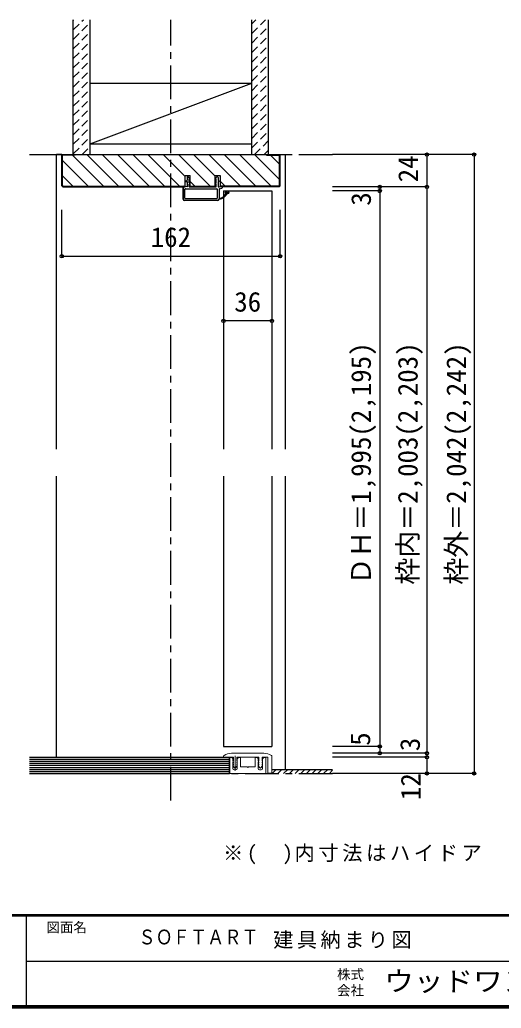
# Model space of a CAD drawing. Units: millimetres at full size, sheet at 1:5; details may follow other scales. Extents: x -973 to 977, y -718 to 696.
# Drawn here: x -3 to 354, y -701 to 32 of the extents above; entities that cross this region are included whole.
import ezdxf
from ezdxf.enums import TextEntityAlignment as Align

# ---------------------------------------------------------------- set-up
doc = ezdxf.new("R2010")
doc.units = ezdxf.units.MM
doc.header["$LTSCALE"] = 5
doc.header["$PDMODE"] = 32
doc.header["$PDSIZE"] = 2.5
doc.linetypes.add('CHAIN1', pattern=[8, 5, -1, 1, -1])
doc.linetypes.add('DASHED1', pattern=[1.8, 1.2, -0.6])
for name, color, linetype in [('0-0_補助線', 7, 'Continuous'), ('0-1_通り芯', 4, 'CHAIN1'), ('0-3_仕上', 7, 'Continuous'), ('0-4_枠', 3, 'Continuous'), ('0-6_扉', 6, 'Continuous'), ('0-A_文字', 3, 'Continuous'), ('0-B_寸法', 7, 'Continuous'), ('0-C_ﾊｯﾁ', 4, 'DASHED1'), ('F-0_補助線', 7, 'Continuous'), ('F-1_通り芯', 6, 'Continuous'), ('F-A_文字', 7, 'Continuous')]:
    doc.layers.add(name, color=color, linetype=linetype)
doc.layers.add('0-7_金物', color=7, linetype='Continuous', lineweight=18)
doc.styles.add('HGP明朝B', font='')
doc.styles.add('ＭＳ ゴシック', font='')
doc.styles.get('HGP明朝B').set_extended_font_data('HGP明朝B')
doc.styles.get('ＭＳ ゴシック').set_extended_font_data('MS Gothic')

# ---------------------------------------------------------------- blocks, each defined once
blk = doc.blocks.new('2')
at = {"layer": '0-0_補助線'}
for p, q in [((-9.846, -9.622), (-9.846, 15.078)), ((-8.846, 16.078), (0.354, 16.078)), ((-8.846, 15.878), (0.637, 15.878)), ((-8.146, 14.678), (-1.546, 14.678)), ((-8.446, 14.378), (-8.446, -8.922)), ((-1.246, 14.378), (-1.246, -8.922)), ((0.154, 11.653), (2.154, 11.653)), ((0.154, 11.653), (0.154, -8.497)), ((2.154, 10.953), (2.154, 11.653)), ((3.154, 11.653), (2.512, 10.83)), ((3.154, 11.653), (6.154, 11.653)), ((4.154, 13.753), (4.154, 13.053)), ((5.154, 13.053), (4.512, 13.876)), ((7.154, 13.053), (5.154, 13.053)), ((6.154, 10.953), (6.154, 11.653)), ((7.558, 12.258), (6.516, 10.835)), ((-1.48, -10.622), (-8.846, -10.622)), ((-1.546, -9.222), (-8.146, -9.222)), ((-1.189, -10.85), (-0.732, -12.694)), ((0.354, -12.922), (-0.441, -12.922)), ((0.154, -8.497), (2.154, -8.497)), ((4.154, -9.897), (0.154, -9.897)), ((0.154, -9.897), (0.154, -10.622)), ((0.154, -10.622), (0.645, -12.548)), ((2.154, -7.797), (2.154, -8.497)), ((3.154, -8.497), (2.512, -7.674)), ((3.154, -8.497), (6.154, -8.497)), ((4.154, -10.597), (4.154, -9.897)), ((5.154, -9.897), (4.512, -10.72)), ((7.154, -9.897), (5.154, -9.897)), ((6.154, -7.797), (6.154, -8.497)), ((7.558, -9.101), (6.516, -7.679))]:
    blk.add_line(p, q, dxfattribs=at)
for points in [[(-9.646, 15.078), (-9.646, -9.622), (-9.846, -9.622)], [(4.154, 13.053), (0.154, 13.053), (0.649, 15.723)]]:
    blk.add_lwpolyline(points, dxfattribs=at)
for centre, radius, start, end in [((-8.846, 15.078), 1, 90, 180), ((-8.846, 15.078), 0.8, 90, 180), ((-8.146, 14.378), 0.3, 90, 180), ((-1.546, 14.378), 0.3, 0, 90), ((0.354, 15.778), 0.3, 349.49875, 90), ((2.354, 10.953), 0.2, 180, 322.03043), ((4.354, 13.753), 0.2, 37.96957, 180), ((6.354, 10.953), 0.2, 180, 323.78053), ((7.154, 12.553), 0.5, 323.78053, 90), ((-8.846, -9.622), 1, 180, 270), ((-2.846, -10.72), 6, 179.06153, 259.29815), ((-8.146, -8.922), 0.3, 180, 270), ((-2.846, -10.72), 5.3, 178.93757, 259.29815), ((-1.546, -8.922), 0.3, 270, 0), ((-1.48, -10.922), 0.3, 13.9282, 90), ((-0.441, -12.622), 0.3, 193.9282, 270), ((0.354, -12.622), 0.3, 270, 14.29438), ((2.354, -7.797), 0.2, 37.96957, 180), ((4.354, -10.597), 0.2, 180, 322.03043), ((6.354, -7.797), 0.2, 36.21947, 180), ((7.154, -9.397), 0.5, 270, 36.21947), ((-3.896, -16.272), 0.35, 259.29815, 79.29815)]:
    blk.add_arc(centre, radius, start, end, dxfattribs=at)
blk.add_point((-3.896, -16.622), dxfattribs=at)

msp = doc.modelspace()

# ---------------------------------------------------------------- linework, layer by layer
at = {"layer": '0-1_通り芯'}
for p, q in [((109.153, -546.667), (109.153, 32.333)), ((4.153, -67.667), (229.153, -67.667)), ((4.153, -526.667), (231.51, -526.667))]:
    msp.add_line(p, q, dxfattribs=at)
at = {"layer": '0-3_仕上', "color": 2}
for p, q in [((36.653, -67.667), (36.653, 32.333)), ((49.153, -67.667), (49.153, 32.333)), ((169.153, -67.667), (169.153, 32.333)), ((181.653, -67.667), (181.653, 32.333)), ((4.153, -514.667), (152.653, -514.667)), ((152.653, -526.667), (152.653, -514.667)), ((4.153, -526.667), (152.653, -526.667))]:
    msp.add_line(p, q, dxfattribs=at)
at = {"layer": '0-3_仕上'}
for p, q in [((49.153, -59.667), (169.153, -14.667)), ((4.153, -516.167), (152.653, -516.167)), ((4.153, -517.667), (152.653, -517.667)), ((4.153, -519.167), (152.653, -519.167)), ((4.153, -520.667), (152.653, -520.667)), ((4.153, -522.167), (152.653, -522.167)), ((4.153, -523.667), (152.653, -523.667)), ((4.153, -525.167), (152.653, -525.167)), ((184.153, -523.667), (229.153, -523.667))]:
    msp.add_line(p, q, dxfattribs=at)
at = {"layer": '0-3_仕上', "color": 3}
for p, q in [((49.153, -14.667), (169.153, -14.667)), ((49.153, -59.667), (169.153, -59.667))]:
    msp.add_line(p, q, dxfattribs=at)
at = {"layer": '0-4_枠', "color": 4}
for p, q in [((28.153, -67.667), (24.153, -67.667)), ((24.153, -286.167), (24.153, -67.667)), ((190.153, -67.667), (194.153, -67.667)), ((194.153, -286.167), (194.153, -67.667)), ((24.153, -514.667), (24.153, -306.167)), ((194.153, -523.667), (194.153, -306.167))]:
    msp.add_line(p, q, dxfattribs=at)
at = {"layer": '0-4_枠'}
for p, q in [((28.153, -67.667), (190.153, -67.667)), ((28.653, -90.752), (28.653, -68.167)), ((38.153, -68.167), (28.653, -68.167)), ((38.153, -67.667), (38.153, -68.167)), ((180.153, -68.167), (180.153, -67.667)), ((180.153, -68.167), (189.653, -68.167)), ((189.653, -90.752), (189.653, -68.167)), ((119.653, -83.167), (123.353, -83.167)), ((119.653, -91.667), (119.653, -83.167)), ((123.353, -91.667), (123.353, -83.167)), ((141.953, -91.667), (141.953, -83.167)), ((29.067, -91.167), (28.653, -90.752)), ((28.86, -91.667), (119.653, -91.667)), ((29.067, -91.167), (119.653, -91.167)), ((123.353, -91.167), (141.953, -91.167)), ((123.353, -91.667), (141.953, -91.667)), ((189.239, -91.167), (145.653, -91.167)), ((189.446, -91.667), (145.653, -91.667)), ((189.239, -91.167), (189.653, -90.752))]:
    msp.add_line(p, q, dxfattribs=at)
for points in [[(28.86, -91.667), (28.153, -90.959), (28.153, -67.667)], [(189.446, -91.667), (190.153, -90.959), (190.153, -67.667)], [(141.953, -83.167), (145.653, -83.167), (145.653, -91.667)]]:
    msp.add_lwpolyline(points, dxfattribs=at)
at = {"layer": '0-6_扉'}
for p, q in [((148.153, -94.667), (184.153, -94.667)), ((148.153, -94.667), (148.153, -286.167)), ((184.153, -94.667), (184.153, -286.167)), ((148.153, -306.167), (148.153, -506.667)), ((184.153, -306.167), (184.153, -506.667)), ((148.153, -506.667), (184.153, -506.667))]:
    msp.add_line(p, q, dxfattribs=at)
at = {"layer": '0-7_金物'}
for p, q in [((154.153, -511.667), (178.153, -511.667)), ((148.153, -514.183), (148.153, -514.667)), ((148.153, -514.667), (155.503, -514.667)), ((152.653, -526.667), (152.653, -514.967)), ((154.103, -514.967), (152.653, -514.967)), ((152.753, -526.667), (152.753, -514.967)), ((155.103, -517.217), (155.103, -515.967)), ((155.103, -517.217), (155.31, -517.562)), ((155.103, -518.217), (155.31, -517.871)), ((155.103, -522.967), (155.103, -518.217)), ((155.296, -518.012), (155.503, -517.667)), ((155.296, -518.321), (155.503, -518.667)), ((155.296, -519.512), (155.503, -519.167)), ((155.296, -519.821), (155.503, -520.167)), ((155.503, -514.667), (155.503, -517.667)), ((155.503, -518.667), (155.503, -519.167)), ((155.503, -520.167), (155.503, -520.667)), ((158.003, -514.667), (174.303, -514.667)), ((158.003, -514.667), (158.003, -517.667)), ((158.21, -518.012), (158.003, -517.667)), ((158.21, -518.321), (158.003, -518.667)), ((158.003, -518.667), (158.003, -519.167)), ((158.21, -519.512), (158.003, -519.167)), ((158.21, -519.821), (158.003, -520.167)), ((158.003, -520.167), (158.003, -520.667)), ((158.403, -517.217), (158.196, -517.562)), ((158.403, -518.217), (158.196, -517.871)), ((158.403, -517.217), (158.403, -515.967)), ((158.403, -522.967), (158.403, -518.217)), ((159.403, -514.967), (160.753, -514.967)), ((160.753, -514.967), (160.753, -521.667)), ((171.553, -514.967), (171.553, -521.667)), ((172.903, -514.967), (171.553, -514.967)), ((173.903, -517.217), (173.903, -515.967)), ((173.903, -517.217), (174.11, -517.562)), ((173.903, -518.217), (174.11, -517.871)), ((173.903, -522.967), (173.903, -518.217)), ((174.096, -518.012), (174.303, -517.667)), ((174.096, -518.321), (174.303, -518.667)), ((174.096, -519.512), (174.303, -519.167)), ((174.096, -519.821), (174.303, -520.167)), ((174.303, -514.667), (174.303, -517.667)), ((174.303, -518.667), (174.303, -519.167)), ((174.303, -520.167), (174.303, -520.667)), ((176.803, -514.667), (181.153, -514.667)), ((176.803, -514.667), (176.803, -517.667)), ((177.01, -518.012), (176.803, -517.667)), ((177.01, -518.321), (176.803, -518.667)), ((176.803, -518.667), (176.803, -519.167)), ((177.01, -519.512), (176.803, -519.167)), ((177.01, -519.821), (176.803, -520.167)), ((176.803, -520.167), (176.803, -520.667)), ((177.203, -517.217), (176.996, -517.562)), ((177.203, -518.217), (176.996, -517.871)), ((177.203, -517.217), (177.203, -515.967)), ((177.203, -522.967), (177.203, -518.217)), ((178.203, -514.967), (179.653, -514.967)), ((179.553, -514.967), (179.553, -526.667)), ((179.653, -514.967), (179.653, -526.667)), ((181.153, -514.667), (181.153, -526.367)), ((184.153, -514.183), (184.153, -526.367)), ((179.653, -526.667), (152.653, -526.667)), ((155.296, -521.012), (155.503, -520.667)), ((156.386, -522.507), (155.333, -521.371)), ((157.403, -523.967), (156.103, -523.967)), ((158.173, -521.371), (157.12, -522.507)), ((158.21, -521.012), (158.003, -520.667)), ((165.653, -521.667), (160.753, -521.667)), ((166.153, -522.167), (165.653, -521.667)), ((166.153, -522.167), (166.653, -521.667)), ((171.553, -521.667), (166.653, -521.667)), ((174.096, -521.012), (174.303, -520.667)), ((175.186, -522.507), (174.133, -521.371)), ((174.903, -523.967), (176.203, -523.967)), ((176.973, -521.371), (175.92, -522.507)), ((177.01, -521.012), (176.803, -520.667)), ((181.153, -526.367), (184.153, -526.367))]:
    msp.add_line(p, q, dxfattribs=at)
at = {"layer": '0-7_金物', "color": 4}
msp.add_line((156.753, -513.667), (156.753, -524.608), dxfattribs=at)
at = {"layer": '0-7_金物'}
for centre, radius, start, end in [((154.153, -521.667), 10, 90, 123.74899), ((178.153, -521.667), 10, 56.25101, 90), ((149.153, -514.183), 1, 123.74899, 180), ((154.103, -515.967), 1, 0, 90), ((155.553, -518.167), 0.3, 149.05366, 210.94634), ((155.553, -519.667), 0.3, 149.05366, 210.94634), ((155.053, -517.717), 0.3, 329.05368, 30.94635), ((158.453, -517.717), 0.3, 149.05365, 210.94632), ((157.953, -518.167), 0.3, 329.05366, 30.94634), ((157.953, -519.667), 0.3, 329.05366, 30.94634), ((159.403, -515.967), 1, 90, 180), ((172.903, -515.967), 1, 0, 90), ((174.353, -518.167), 0.3, 149.05366, 210.94634), ((174.353, -519.667), 0.3, 149.05366, 210.94634), ((173.853, -517.717), 0.3, 329.05368, 30.94635), ((177.253, -517.717), 0.3, 149.05365, 210.94632), ((176.753, -518.167), 0.3, 329.05366, 30.94634), ((176.753, -519.667), 0.3, 329.05366, 30.94634), ((178.203, -515.967), 1, 90, 180), ((183.153, -514.183), 1, 0, 56.25101), ((156.103, -522.967), 1, 180, 270), ((155.553, -521.167), 0.3, 149.05366, 222.83826), ((156.753, -522.167), 0.5, 222.83826, 317.16174), ((157.403, -522.967), 1, 270, 0), ((157.953, -521.167), 0.3, 317.16174, 30.94634), ((174.903, -522.967), 1, 180, 270), ((174.353, -521.167), 0.3, 149.05366, 222.83826), ((175.553, -522.167), 0.5, 222.83826, 317.16174), ((176.203, -522.967), 1, 270, 0), ((176.753, -521.167), 0.3, 317.16174, 30.94634)]:
    msp.add_arc(centre, radius, start, end, dxfattribs=at)
at = {"layer": '0-B_寸法', "color": 4}
for p, q in [((334.153, -67.667), (229.153, -67.667)), ((299.153, -67.667), (299.153, -526.667)), ((334.153, -67.667), (334.153, -526.667)), ((299.153, -91.667), (229.153, -91.667)), ((264.153, -94.667), (229.153, -94.667)), ((264.153, -91.667), (264.153, -511.667)), ((28.153, -143.088), (28.153, -108.566)), ((190.153, -143.088), (190.153, -108.566)), ((28.153, -143.088), (190.153, -143.088)), ((184.153, -191.048), (148.153, -191.048)), ((264.153, -506.667), (229.153, -506.667)), ((299.153, -511.667), (229.153, -511.667)), ((299.153, -514.667), (229.153, -514.667)), ((334.153, -526.667), (229.153, -526.667))]:
    msp.add_line(p, q, dxfattribs=at)
at = {"layer": '0-B_寸法'}
for p in [(299.153, -67.667), (334.153, -67.667), (264.153, -91.667), (264.153, -94.667), (299.153, -91.667), (28.153, -143.088), (190.153, -143.088), (148.153, -191.048), (184.153, -191.048), (264.153, -506.667), (264.153, -511.667), (299.153, -511.667), (299.153, -514.667), (299.153, -526.667), (334.153, -526.667)]:
    msp.add_point(p, dxfattribs=at)
at = {"layer": '0-C_ﾊｯﾁ'}
for p, q in [((36.653, 31.936), (37.051, 32.333)), ((36.653, 24.865), (44.122, 32.333)), ((36.653, 17.794), (49.153, 30.294)), ((169.153, 22.156), (179.33, 32.333)), ((169.153, 29.228), (172.259, 32.333)), ((36.653, 10.723), (49.153, 23.223)), ((169.153, 15.085), (181.653, 27.585)), ((36.653, 3.651), (49.153, 16.151)), ((169.153, 8.014), (181.653, 20.514)), ((36.653, -3.42), (49.153, 9.08)), ((169.153, 0.943), (181.653, 13.443)), ((36.653, -10.491), (49.153, 2.009)), ((169.153, -6.128), (181.653, 6.372)), ((36.653, -17.562), (49.153, -5.062)), ((169.153, -13.199), (181.653, -0.699)), ((36.653, -24.633), (49.153, -12.133)), ((169.153, -20.27), (181.653, -7.77)), ((36.653, -31.704), (49.153, -19.204)), ((169.153, -27.341), (181.653, -14.841)), ((169.153, -34.412), (181.653, -21.912)), ((36.653, -38.775), (49.153, -26.275)), ((169.153, -41.483), (181.653, -28.983)), ((36.653, -45.846), (49.153, -33.346)), ((169.153, -48.554), (181.653, -36.054)), ((36.653, -52.917), (49.153, -40.417)), ((169.153, -55.625), (181.653, -43.125)), ((36.653, -59.988), (49.153, -47.488)), ((169.153, -62.696), (181.653, -50.196)), ((36.653, -67.059), (49.153, -54.559)), ((171.254, -67.667), (181.653, -57.267)), ((43.117, -67.667), (49.153, -61.63)), ((178.325, -67.667), (181.653, -64.338))]:
    msp.add_line(p, q, dxfattribs=at)
at = {"layer": '0-C_ﾊｯﾁ', "linetype": 'Continuous'}
for p, q in [((28.653, -72.147), (47.673, -91.167)), ((35.987, -68.167), (58.987, -91.167)), ((46.8, -67.667), (70.3, -91.167)), ((58.114, -67.667), (81.614, -91.167)), ((69.428, -67.667), (92.928, -91.167)), ((80.741, -67.667), (104.241, -91.167)), ((92.055, -67.667), (115.555, -91.167)), ((103.369, -67.667), (119.653, -83.951)), ((114.683, -67.667), (138.183, -91.167)), ((125.996, -67.667), (141.953, -83.624)), ((137.31, -67.667), (160.81, -91.167)), ((148.624, -67.667), (172.124, -91.167)), ((159.937, -67.667), (183.437, -91.167)), ((171.251, -67.667), (189.653, -86.069)), ((183.065, -68.167), (189.653, -74.755)), ((28.653, -83.46), (36.359, -91.167)), ((123.353, -87.651), (126.869, -91.167)), ((145.653, -87.324), (149.496, -91.167)), ((184.321, -526.667), (187.321, -523.667)), ((188.564, -526.667), (191.564, -523.667)), ((192.807, -526.667), (195.807, -523.667)), ((197.049, -526.667), (200.049, -523.667)), ((201.292, -526.667), (204.292, -523.667)), ((205.535, -526.667), (208.535, -523.667)), ((209.777, -526.667), (212.777, -523.667)), ((214.02, -526.667), (217.02, -523.667)), ((218.263, -526.667), (221.263, -523.667)), ((222.505, -526.667), (225.505, -523.667)), ((226.748, -526.667), (229.153, -524.261))]:
    msp.add_line(p, q, dxfattribs=at)
at = {"layer": 'F-1_通り芯'}
for p, q in [((976.653, -631.667), (-973.347, -631.667)), ((976.653, -632.5), (-973.347, -632.5)), ((1.653, -632.5), (1.653, -699.167)), ((1.653, -665.833), (974.986, -665.834)), ((976.653, -699.167), (-973.347, -699.167)), ((976.653, -700), (-973.347, -700)), ((976.653, -700.833), (-973.347, -700.833))]:
    msp.add_line(p, q, dxfattribs=at)

# ---------------------------------------------------------------- block references
at = {"layer": '0-0_補助線', "rotation": 90}
msp.add_blockref('2', (134.231, -91.821), dxfattribs=at)

# ---------------------------------------------------------------- texts
at = {"layer": '0-A_文字', "color": 7, "insert": (147.857, -594.048), "char_height": 11, "attachment_point": 7, "style": 'ＭＳ ゴシック'}
msp.add_mtext('\\T1.18;※(\u3000)内寸法はハイドア', dxfattribs=at)
at = {"layer": '0-B_寸法', "style": 'ＭＳ ゴシック'}
for s, p in [('24', (296.937, -88.238)), ('3', (261.99, -105.552)), ('ＤＨ＝1,995(2,195)', (261.973, -386.667)), ('枠内＝2,003(2,203)', (296.653, -386.667)), ('枠外＝2,042(2,242)', (332.667, -386.667)), ('5', (261.444, -506.167)), ('3', (298.333, -510.15)), ('12', (298.844, -546.451))]:
    msp.add_text(s, height=14.66, rotation=90, dxfattribs=at).set_placement(p, align=Align.BOTTOM_LEFT)
for s, p in [('162', (94.153, -140.588)), ('36', (156.153, -188.548))]:
    msp.add_text(s, height=14.66, dxfattribs=at).set_placement(p, align=Align.BOTTOM_LEFT)
at = {"layer": 'F-0_補助線', "style": 'HGP明朝B', "width": 0.85}
msp.add_text('ＳＯＦＴＡＲＴ', height=11, dxfattribs=at).set_placement((84.986, -656.798), align=Align.BOTTOM_LEFT)
at = {"layer": 'F-0_補助線', "insert": (185.035, -656.798), "char_height": 11, "attachment_point": 7, "style": 'ＭＳ ゴシック'}
msp.add_mtext('\\T1.17;建具納まり図', dxfattribs=at)
at = {"layer": 'F-A_文字', "style": 'ＭＳ ゴシック'}
for s, p in [('図面名', (16.653, -646.667)), ('株式', (232.486, -681.5)), ('会社', (232.486, -693.5))]:
    msp.add_text(s, height=7.331, dxfattribs=at).set_placement(p, align=Align.BOTTOM_LEFT)
at = {"layer": 'F-A_文字', "style": 'ＭＳ ゴシック', "width": 1.1}
msp.add_text('ウッドワン・・・', height=14.66, dxfattribs=at).set_placement((267.486, -692.5), align=Align.BOTTOM_LEFT)

doc.saveas('drawing.dxf')
